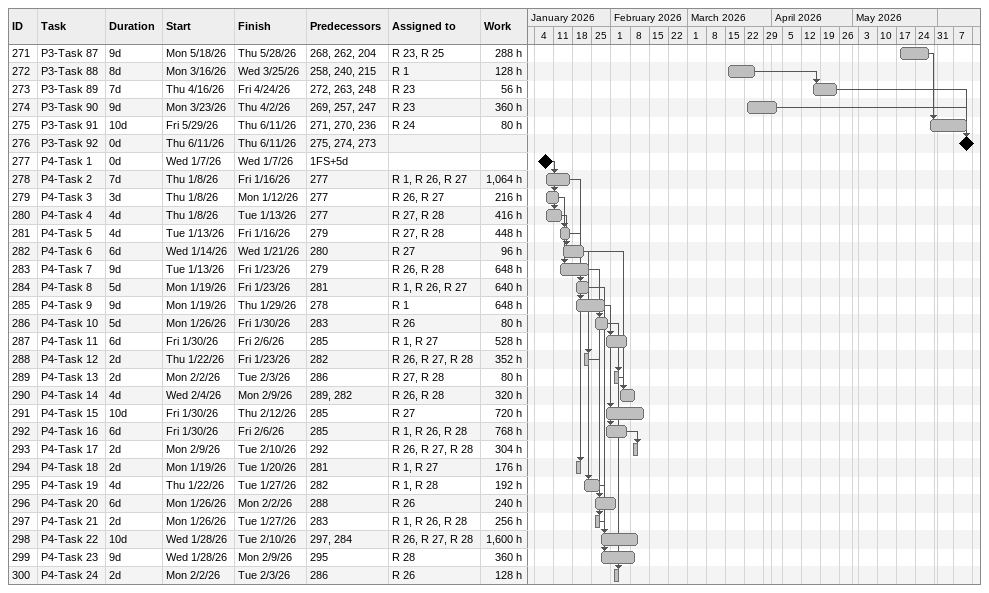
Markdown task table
| ID | Task | Duration | Start | Finish | Predecessors | Resources | Work (h) |
|---|---|---|---|---|---|---|---|
| 271 | P3-Task 87 | 9d | 2026-05-18 | 2026-05-28 | 268, 262, 204 | R 23, R 25 | 288 |
| 272 | P3-Task 88 | 8d | 2026-03-16 | 2026-03-25 | 258, 240, 215 | R 1 | 128 |
| 273 | P3-Task 89 | 7d | 2026-04-16 | 2026-04-24 | 272, 263, 248 | R 23 | 56 |
| 274 | P3-Task 90 | 9d | 2026-03-23 | 2026-04-02 | 269, 257, 247 | R 23 | 360 |
| 275 | P3-Task 91 | 10d | 2026-05-29 | 2026-06-11 | 271, 270, 236 | R 24 | 80 |
| 276 | P3-Task 92 | 0d | 2026-06-11 | 2026-06-11 | 275, 274, 273 |  |  |
| 277 | P4-Task 1 | 0d | 2026-01-07 | 2026-01-07 | 1FS+5d |  |  |
| 278 | P4-Task 2 | 7d | 2026-01-08 | 2026-01-16 | 277 | R 1, R 26, R 27 | 1064 |
| 279 | P4-Task 3 | 3d | 2026-01-08 | 2026-01-12 | 277 | R 26, R 27 | 216 |
| 280 | P4-Task 4 | 4d | 2026-01-08 | 2026-01-13 | 277 | R 27, R 28 | 416 |
| 281 | P4-Task 5 | 4d | 2026-01-13 | 2026-01-16 | 279 | R 27, R 28 | 448 |
| 282 | P4-Task 6 | 6d | 2026-01-14 | 2026-01-21 | 280 | R 27 | 96 |
| 283 | P4-Task 7 | 9d | 2026-01-13 | 2026-01-23 | 279 | R 26, R 28 | 648 |
| 284 | P4-Task 8 | 5d | 2026-01-19 | 2026-01-23 | 281 | R 1, R 26, R 27 | 640 |
| 285 | P4-Task 9 | 9d | 2026-01-19 | 2026-01-29 | 278 | R 1 | 648 |
| 286 | P4-Task 10 | 5d | 2026-01-26 | 2026-01-30 | 283 | R 26 | 80 |
| 287 | P4-Task 11 | 6d | 2026-01-30 | 2026-02-06 | 285 | R 1, R 27 | 528 |
| 288 | P4-Task 12 | 2d | 2026-01-22 | 2026-01-23 | 282 | R 26, R 27, R 28 | 352 |
| 289 | P4-Task 13 | 2d | 2026-02-02 | 2026-02-03 | 286 | R 27, R 28 | 80 |
| 290 | P4-Task 14 | 4d | 2026-02-04 | 2026-02-09 | 289, 282 | R 26, R 28 | 320 |
| 291 | P4-Task 15 | 10d | 2026-01-30 | 2026-02-12 | 285 | R 27 | 720 |
| 292 | P4-Task 16 | 6d | 2026-01-30 | 2026-02-06 | 285 | R 1, R 26, R 28 | 768 |
| 293 | P4-Task 17 | 2d | 2026-02-09 | 2026-02-10 | 292 | R 26, R 27, R 28 | 304 |
| 294 | P4-Task 18 | 2d | 2026-01-19 | 2026-01-20 | 281 | R 1, R 27 | 176 |
| 295 | P4-Task 19 | 4d | 2026-01-22 | 2026-01-27 | 282 | R 1, R 28 | 192 |
| 296 | P4-Task 20 | 6d | 2026-01-26 | 2026-02-02 | 288 | R 26 | 240 |
| 297 | P4-Task 21 | 2d | 2026-01-26 | 2026-01-27 | 283 | R 1, R 26, R 28 | 256 |
| 298 | P4-Task 22 | 10d | 2026-01-28 | 2026-02-10 | 297, 284 | R 26, R 27, R 28 | 1600 |
| 299 | P4-Task 23 | 9d | 2026-01-28 | 2026-02-09 | 295 | R 28 | 360 |
| 300 | P4-Task 24 | 2d | 2026-02-02 | 2026-02-03 | 286 | R 26 | 128 |
